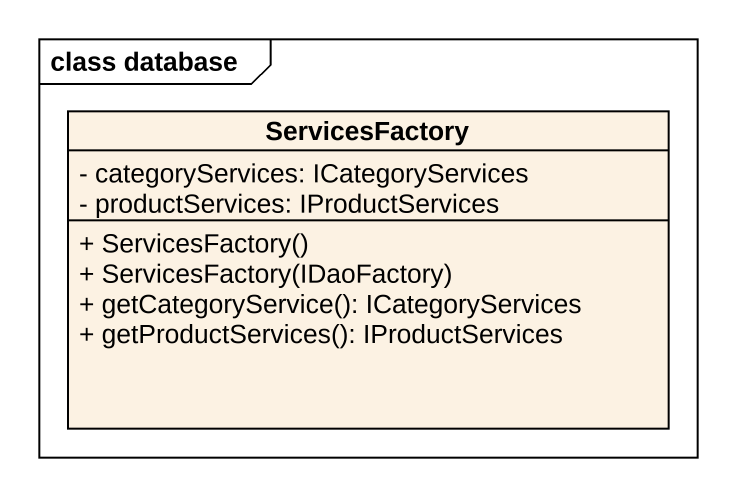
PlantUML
@startuml
mainframe class database
hide circle
hide empty members
skinparam classAttributeIconSize 0
class ServicesFactory {
  - categoryServices: ICategoryServices
  - productServices: IProductServices
  + ServicesFactory()
  + ServicesFactory(IDaoFactory)
  + getCategoryService(): ICategoryServices
  + getProductServices(): IProductServices
}
@enduml
